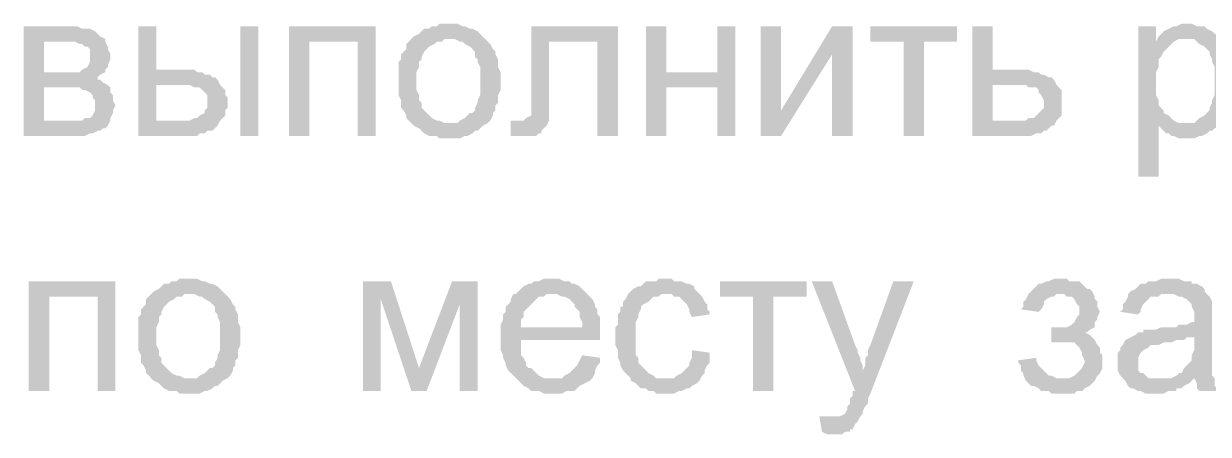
# Model space of a CAD drawing. Header units: millimetres. Extents: x -383313 to -161684, y -117025 to 99224.
# Drawn here: x -348543 to -346577, y -30330 to -29648 of the extents above; entities that cross this region are included whole.
import ezdxf

# ---------------------------------------------------------------- set-up
doc = ezdxf.new("R2010")
doc.units = ezdxf.units.MM
doc.header["$MEASUREMENT"] = 0
doc.layers.add('PDF_Solid Fills', color=7, linetype='Continuous')

# ---------------------------------------------------------------- blocks, each defined once
blk = doc.blocks.new('A$Cf5759c35')
at = {"layer": 'PDF_Solid Fills'}
for points in [[(10625.5, -11383.4), (10625.5, -11383.4), (10608.6, -11383.4), (10604.3, -11387.7), (10595.9, -11387.7), (10591.6, -11391.9), (10583.2, -11391.9), (10578.9, -11396.1), (10574.7, -11400.4), (10566.2, -11404.6), (10566.2, -11404.6), (10562, -11408.8), (10625.5, -11408.8), (10625.5, -11408.8), (10634, -11408.8), (10642.4, -11413.1), (10646.7, -11413.1), (10650.9, -11417.3), (10659.4, -11421.5), (10663.6, -11425.8), (10667.8, -11430), (10667.8, -11438.5), (10672.1, -11442.7), (10672.1, -11446.9), (10676.3, -11455.4), (10676.3, -11463.9), (10676.3, -11468.1), (10676.3, -11476.6), (10676.3, -11480.8), (10676.3, -11489.3), (10676.3, -11497.7), (10676.3, -11502), (10672.1, -11510.4), (10672.1, -11514.7), (10667.8, -11523.1), (10667.8, -11527.4), (10663.6, -11531.6), (10659.4, -11531.6), (10655.1, -11535.8), (10650.9, -11540.1), (10642.4, -11544.3), (10638.2, -11548.5), (10629.7, -11548.5), (10625.5, -11548.5), (10562, -11548.5), (10566.2, -11552.8), (10574.7, -11557), (10578.9, -11561.2), (10583.2, -11565.5), (10591.6, -11569.7), (10595.9, -11569.7), (10604.3, -11569.7), (10608.6, -11573.9), (10617, -11573.9), (10625.5, -11573.9), (10629.7, -11573.9), (10634, -11573.9), (10642.4, -11573.9), (10650.9, -11569.7), (10655.1, -11569.7), (10663.6, -11565.5), (10667.8, -11561.2), (10672.1, -11561.2), (10676.3, -11557), (10680.5, -11552.8), (10689, -11548.5), (10693.2, -11544.3), (10697.5, -11535.8), (10697.5, -11531.6), (10697.5, -11531.6), (10701.7, -11527.4), (10701.7, -11518.9), (10705.9, -11514.7), (10705.9, -11506.2), (10705.9, -11502), (10710.2, -11493.5), (10710.2, -11485), (10710.2, -11476.6), (10710.2, -11472.3), (10710.2, -11463.9), (10705.9, -11455.4), (10705.9, -11446.9), (10705.9, -11442.7), (10701.7, -11434.2), (10701.7, -11430), (10697.5, -11425.8), (10693.2, -11417.3), (10689, -11413.1), (10684.8, -11408.8), (10680.5, -11404.6), (10676.3, -11400.4), (10672.1, -11396.1), (10663.6, -11391.9), (10659.4, -11391.9), (10650.9, -11387.7), (10646.7, -11387.7), (10638.2, -11383.4), (10634, -11383.4)], [(11848.9, -11383.4), (11848.9, -11383.4), (11840.5, -11383.4), (11832, -11387.7), (11827.8, -11387.7), (11819.3, -11391.9), (11819.3, -11391.9), (11810.8, -11396.1), (11806.6, -11400.4), (11802.4, -11404.6), (11848.9, -11408.8), (11853.2, -11408.8), (11861.6, -11408.8), (11865.9, -11413.1), (11870.1, -11417.3), (11878.6, -11421.5), (11882.8, -11425.8), (11887, -11430), (11887, -11434.2), (11891.3, -11442.7), (11891.3, -11446.9), (11895.5, -11455.4), (11895.5, -11459.6), (11895.5, -11468.1), (11895.5, -11476.6), (11895.5, -11480.8), (11895.5, -11489.3), (11895.5, -11497.7), (11895.5, -11502), (11891.3, -11510.4), (11891.3, -11514.7), (11887, -11523.1), (11887, -11527.4), (11882.8, -11531.6), (11878.6, -11535.8), (11870.1, -11540.1), (11865.9, -11544.3), (11861.6, -11548.5), (11853.2, -11548.5), (11844.7, -11548.5), (11802.4, -11552.8), (11802.4, -11552.8), (11810.8, -11561.2), (11815.1, -11565.5), (11819.3, -11565.5), (11823.5, -11569.7), (11827.8, -11569.7), (11836.2, -11573.9), (11840.5, -11573.9), (11848.9, -11573.9), (11848.9, -11573.9), (11857.4, -11573.9), (11861.6, -11573.9), (11870.1, -11569.7), (11874.3, -11569.7), (11882.8, -11565.5), (11887, -11561.2), (11891.3, -11561.2), (11895.5, -11557), (11904, -11552.8), (11908.2, -11544.3), (11912.4, -11540.1), (11912.4, -11535.8), (11916.7, -11527.4), (11916.7, -11527.4), (11920.9, -11518.9), (11925.1, -11514.7), (11925.1, -11506.2), (11925.1, -11497.7), (11925.1, -11493.5), (11929.4, -11485), (11929.4, -11476.6), (11929.4, -11476.6), (11929.4, -11472.3), (11925.1, -11463.9), (11925.1, -11455.4), (11925.1, -11451.2), (11920.9, -11442.7), (11920.9, -11434.2), (11916.7, -11430), (11916.7, -11425.8), (11912.4, -11421.5), (11912.4, -11417.3), (11908.2, -11408.8), (11904, -11404.6), (11895.5, -11400.4), (11891.3, -11396.1), (11891.3, -11396.1), (11882.8, -11391.9), (11878.6, -11387.7), (11870.1, -11387.7), (11865.9, -11387.7), (11857.4, -11383.4)], [(9990.5, -11387.7), (9918.5, -11387.7), (9918.5, -11569.7), (10020.1, -11569.7), (10028.6, -11565.5), (10032.8, -11565.5), (10041.3, -11561.2), (10045.5, -11561.2), (10049.8, -11557), (10054, -11557), (10058.2, -11552.8), (10062.5, -11544.3), (9952.4, -11544.3), (9952.4, -11489.3), (9990.5, -11489.3), (10058.2, -11485), (10049.8, -11480.8), (10045.5, -11476.6), (10041.3, -11476.6), (10041.3, -11472.3), (10045.5, -11468.1), (9952.4, -11463.9), (9952.4, -11413.1), (9986.3, -11413.1), (10054, -11408.8), (10045.5, -11404.6), (10041.3, -11400.4), (10037.1, -11396.1), (10028.6, -11391.9), (10028.6, -11391.9), (10020.1, -11391.9), (10015.9, -11391.9), (10007.4, -11387.7), (9999, -11387.7)], [(10138.7, -11387.7), (10109, -11387.7), (10109, -11569.7), (10206.4, -11569.7), (10210.6, -11565.5), (10219.1, -11565.5), (10223.3, -11561.2), (10231.8, -11561.2), (10236, -11557), (10240.3, -11552.8), (10240.3, -11552.8), (10244.5, -11544.3), (10138.7, -11544.3), (10138.7, -11485), (10172.5, -11485), (10244.5, -11485), (10240.3, -11476.6), (10236, -11472.3), (10231.8, -11472.3), (10227.6, -11468.1), (10219.1, -11468.1), (10214.9, -11463.9), (10206.4, -11463.9), (10202.2, -11459.6), (10193.7, -11459.6), (10185.2, -11459.6), (10176.8, -11459.6), (10138.7, -11459.6)], [(10502.7, -11387.7), (10358.8, -11387.7), (10358.8, -11569.7), (10392.7, -11569.7), (10392.7, -11413.1), (10473.1, -11413.1)], [(10904.9, -11387.7), (10761, -11387.7), (10761, -11535.8), (10761, -11535.8), (10752.5, -11540.1), (10752.5, -11540.1), (10748.3, -11544.3), (10739.8, -11544.3), (10727.1, -11544.3), (10727.1, -11569.7), (10731.3, -11569.7), (10739.8, -11569.7), (10744, -11569.7), (10752.5, -11569.7), (10752.5, -11569.7), (10761, -11569.7), (10769.4, -11569.7), (10773.7, -11565.5), (10777.9, -11565.5), (10777.9, -11561.2), (10782.1, -11557), (10786.4, -11552.8), (10790.6, -11544.3), (10790.6, -11540.1), (10790.6, -11535.8), (10790.6, -11531.6), (10790.6, -11523.1), (10790.6, -11514.7), (10790.6, -11506.2), (10790.6, -11413.1), (10871, -11413.1)], [(10985.3, -11387.7), (10951.5, -11387.7), (10951.5, -11569.7), (10985.3, -11569.7), (10985.3, -11489.3), (11070, -11489.3), (10985.3, -11463.9)], [(11099.6, -11387.7), (11070, -11387.7), (11070, -11463.9), (10985.3, -11463.9), (11070, -11489.3), (11070, -11569.7), (11099.6, -11569.7)], [(11294.4, -11387.7), (11260.5, -11387.7), (11175.8, -11527.4), (11142, -11569.7), (11175.8, -11569.7), (11260.5, -11434.2)], [(11467.9, -11387.7), (11324, -11387.7), (11324, -11413.1), (11379, -11413.1), (11379, -11569.7), (11412.9, -11569.7), (11412.9, -11413.1), (11467.9, -11413.1)], [(11527.2, -11387.7), (11493.3, -11387.7), (11493.3, -11569.7), (11590.7, -11569.7), (11599.2, -11565.5), (11607.6, -11565.5), (11611.9, -11561.2), (11616.1, -11561.2), (11620.3, -11557), (11624.6, -11552.8), (11628.8, -11552.8), (11633, -11544.3), (11527.2, -11544.3), (11527.2, -11485), (11561.1, -11485), (11633, -11485), (11628.8, -11476.6), (11624.6, -11472.3), (11620.3, -11472.3), (11611.9, -11468.1), (11607.6, -11468.1), (11603.4, -11463.9), (11594.9, -11463.9), (11586.5, -11459.6), (11582.2, -11459.6), (11573.8, -11459.6), (11565.3, -11459.6), (11527.2, -11459.6)], [(11798.1, -11387.7), (11768.5, -11387.7), (11768.5, -11637.4), (11802.4, -11637.4), (11802.4, -11552.8), (11844.7, -11548.5), (11840.5, -11548.5), (11836.2, -11548.5), (11827.8, -11544.3), (11823.5, -11540.1), (11819.3, -11535.8), (11810.8, -11531.6), (11810.8, -11527.4), (11806.6, -11523.1), (11802.4, -11518.9), (11802.4, -11510.4), (11798.1, -11502), (11798.1, -11497.7), (11798.1, -11489.3), (11798.1, -11480.8), (11798.1, -11476.6), (11798.1, -11468.1), (11798.1, -11463.9), (11802.4, -11455.4), (11802.4, -11446.9), (11802.4, -11442.7), (11806.6, -11438.5), (11810.8, -11430), (11815.1, -11425.8), (11819.3, -11421.5), (11823.5, -11417.3), (11827.8, -11413.1), (11798.1, -11413.1)], [(11802.4, -11404.6), (11798.1, -11413.1), (11827.8, -11413.1), (11836.2, -11408.8), (11840.5, -11408.8), (11848.9, -11408.8)], [(10054, -11408.8), (9986.3, -11413.1), (9986.3, -11413.1), (10003.2, -11413.1), (10011.7, -11417.3), (10015.9, -11417.3), (10020.1, -11421.5), (10024.4, -11421.5), (10028.6, -11425.8), (10028.6, -11434.2), (10028.6, -11438.5), (10028.6, -11442.7), (10028.6, -11446.9), (10024.4, -11455.4), (10024.4, -11455.4), (10015.9, -11459.6), (10011.7, -11463.9), (10007.4, -11463.9), (9999, -11463.9), (9994.7, -11463.9), (9982, -11463.9), (9952.4, -11463.9), (10045.5, -11468.1), (10054, -11463.9), (10054, -11459.6), (10058.2, -11455.4), (10058.2, -11451.2), (10062.5, -11442.7), (10062.5, -11438.5), (10062.5, -11434.2), (10058.2, -11425.8), (10058.2, -11421.5), (10054, -11413.1)], [(10562, -11408.8), (10557.8, -11413.1), (10553.5, -11417.3), (10553.5, -11425.8), (10549.3, -11430), (10545.1, -11434.2), (10545.1, -11442.7), (10540.8, -11446.9), (10540.8, -11455.4), (10540.8, -11463.9), (10540.8, -11472.3), (10540.8, -11480.8), (10540.8, -11480.8), (10540.8, -11489.3), (10540.8, -11497.7), (10540.8, -11502), (10545.1, -11510.4), (10545.1, -11518.9), (10545.1, -11523.1), (10549.3, -11527.4), (10553.5, -11535.8), (10553.5, -11540.1), (10557.8, -11544.3), (10562, -11548.5), (10625.5, -11548.5), (10621.3, -11548.5), (10617, -11548.5), (10608.6, -11544.3), (10604.3, -11544.3), (10595.9, -11540.1), (10591.6, -11535.8), (10587.4, -11531.6), (10587.4, -11531.6), (10583.2, -11527.4), (10578.9, -11523.1), (10578.9, -11514.7), (10574.7, -11510.4), (10574.7, -11502), (10570.5, -11493.5), (10570.5, -11489.3), (10570.5, -11480.8), (10570.5, -11476.6), (10570.5, -11468.1), (10570.5, -11463.9), (10574.7, -11455.4), (10574.7, -11446.9), (10578.9, -11442.7), (10578.9, -11438.5), (10583.2, -11430), (10587.4, -11425.8), (10587.4, -11425.8), (10591.6, -11421.5), (10600.1, -11417.3), (10604.3, -11413.1), (10612.8, -11413.1), (10617, -11408.8), (10625.5, -11408.8)], [(10058.2, -11485), (9990.5, -11489.3), (9990.5, -11489.3), (10011.7, -11489.3), (10015.9, -11493.5), (10020.1, -11493.5), (10028.6, -11497.7), (10032.8, -11502), (10032.8, -11506.2), (10037.1, -11510.4), (10037.1, -11518.9), (10037.1, -11523.1), (10037.1, -11527.4), (10032.8, -11535.8), (10028.6, -11540.1), (10024.4, -11540.1), (10020.1, -11540.1), (10015.9, -11544.3), (10007.4, -11544.3), (9999, -11544.3), (9990.5, -11544.3), (9952.4, -11544.3), (10062.5, -11544.3), (10062.5, -11540.1), (10066.7, -11531.6), (10066.7, -11527.4), (10070.9, -11518.9), (10070.9, -11518.9), (10066.7, -11510.4), (10066.7, -11502), (10062.5, -11497.7), (10062.5, -11489.3)], [(10244.5, -11485), (10172.5, -11485), (10193.7, -11485), (10202.2, -11489.3), (10206.4, -11489.3), (10210.6, -11489.3), (10214.9, -11493.5), (10219.1, -11497.7), (10223.3, -11502), (10223.3, -11510.4), (10223.3, -11514.7), (10223.3, -11514.7), (10223.3, -11523.1), (10219.1, -11527.4), (10219.1, -11531.6), (10210.6, -11535.8), (10210.6, -11535.8), (10206.4, -11540.1), (10202.2, -11540.1), (10193.7, -11544.3), (10189.5, -11544.3), (10181, -11544.3), (10168.3, -11544.3), (10138.7, -11544.3), (10244.5, -11544.3), (10248.7, -11540.1), (10253, -11535.8), (10253, -11527.4), (10257.2, -11523.1), (10257.2, -11514.7), (10257.2, -11514.7), (10257.2, -11506.2), (10253, -11502), (10253, -11493.5), (10248.7, -11489.3)], [(11633, -11485), (11561.1, -11485), (11582.2, -11485), (11586.5, -11489.3), (11594.9, -11489.3), (11599.2, -11489.3), (11603.4, -11493.5), (11603.4, -11497.7), (11607.6, -11502), (11611.9, -11510.4), (11611.9, -11514.7), (11611.9, -11514.7), (11611.9, -11523.1), (11607.6, -11527.4), (11603.4, -11531.6), (11599.2, -11535.8), (11599.2, -11535.8), (11594.9, -11540.1), (11586.5, -11540.1), (11582.2, -11544.3), (11573.8, -11544.3), (11565.3, -11544.3), (11556.8, -11544.3), (11527.2, -11544.3), (11633, -11544.3), (11637.3, -11540.1), (11641.5, -11535.8), (11641.5, -11527.4), (11641.5, -11523.1), (11641.5, -11514.7), (11641.5, -11514.7), (11641.5, -11506.2), (11641.5, -11502), (11641.5, -11493.5), (11637.3, -11489.3)], [(10070.9, -11811), (9927, -11811), (9927, -11993), (9960.9, -11993), (9960.9, -11836.4), (10041.3, -11836.4)], [(10193.7, -11806.8), (10193.7, -11806.8), (10176.8, -11806.8), (10172.5, -11811), (10164.1, -11811), (10159.8, -11815.2), (10151.4, -11815.2), (10147.1, -11819.5), (10142.9, -11823.7), (10134.4, -11827.9), (10134.4, -11827.9), (10130.2, -11832.2), (10193.7, -11832.2), (10193.7, -11832.2), (10202.2, -11832.2), (10210.6, -11836.4), (10214.9, -11836.4), (10219.1, -11840.6), (10227.6, -11844.9), (10231.8, -11849.1), (10236, -11853.3), (10236, -11861.8), (10240.3, -11866), (10240.3, -11870.3), (10244.5, -11878.7), (10244.5, -11887.2), (10244.5, -11891.4), (10244.5, -11899.9), (10244.5, -11904.1), (10244.5, -11912.6), (10244.5, -11921.1), (10244.5, -11925.3), (10240.3, -11933.8), (10240.3, -11938), (10236, -11946.5), (10236, -11950.7), (10231.8, -11954.9), (10227.6, -11954.9), (10223.3, -11959.2), (10219.1, -11963.4), (10210.6, -11967.6), (10206.4, -11971.9), (10197.9, -11971.9), (10193.7, -11971.9), (10130.2, -11971.9), (10134.4, -11976.1), (10142.9, -11980.3), (10147.1, -11984.6), (10151.4, -11988.8), (10159.8, -11993), (10164.1, -11993), (10172.5, -11993), (10176.8, -11997.3), (10185.2, -11997.3), (10193.7, -11997.3), (10197.9, -11997.3), (10202.2, -11997.3), (10210.6, -11997.3), (10219.1, -11993), (10223.3, -11993), (10231.8, -11988.8), (10236, -11984.6), (10240.3, -11984.6), (10244.5, -11980.3), (10248.7, -11976.1), (10257.2, -11971.9), (10261.4, -11967.6), (10265.7, -11959.2), (10265.7, -11954.9), (10265.7, -11954.9), (10269.9, -11950.7), (10269.9, -11942.2), (10274.1, -11938), (10274.1, -11929.5), (10274.1, -11925.3), (10278.4, -11916.8), (10278.4, -11908.4), (10278.4, -11899.9), (10278.4, -11895.7), (10278.4, -11887.2), (10274.1, -11878.7), (10274.1, -11870.3), (10274.1, -11866), (10269.9, -11857.6), (10269.9, -11853.3), (10265.7, -11849.1), (10261.4, -11840.6), (10257.2, -11836.4), (10253, -11832.2), (10248.7, -11827.9), (10244.5, -11823.7), (10240.3, -11819.5), (10231.8, -11815.2), (10227.6, -11815.2), (10219.1, -11811), (10214.9, -11811), (10206.4, -11806.8), (10202.2, -11806.8)], [(10528.1, -11811), (10481.6, -11811), (10481.6, -11993), (10511.2, -11993), (10511.2, -11840.6)], [(10672.1, -11811), (10629.7, -11811), (10574.7, -11954.9), (10562, -11993), (10587.4, -11993), (10642.4, -11849.1)], [(10794.8, -11806.8), (10794.8, -11806.8), (10782.1, -11806.8), (10773.7, -11811), (10765.2, -11811), (10761, -11815.2), (10756.7, -11815.2), (10748.3, -11819.5), (10744, -11823.7), (10739.8, -11827.9), (10735.6, -11832.2), (10794.8, -11832.2), (10799.1, -11832.2), (10803.3, -11832.2), (10811.8, -11836.4), (10816, -11836.4), (10824.5, -11840.6), (10828.7, -11844.9), (10832.9, -11849.1), (10832.9, -11853.3), (10837.2, -11857.6), (10841.4, -11861.8), (10841.4, -11870.3), (10845.6, -11878.7), (10845.6, -11887.2), (10744, -11887.2), (10875.3, -11887.2), (10875.3, -11878.7), (10875.3, -11870.3), (10871, -11866), (10871, -11857.6), (10866.8, -11853.3), (10866.8, -11849.1), (10862.6, -11840.6), (10858.3, -11836.4), (10854.1, -11832.2), (10849.9, -11827.9), (10845.6, -11823.7), (10841.4, -11819.5), (10832.9, -11815.2), (10828.7, -11815.2), (10824.5, -11811), (10816, -11811), (10807.5, -11806.8), (10803.3, -11806.8)], [(10985.3, -11806.8), (10972.6, -11806.8), (10968.4, -11811), (10951.5, -11811), (10947.2, -11815.2), (10943, -11819.5), (10938.8, -11819.5), (10930.3, -11823.7), (10926.1, -11827.9), (10921.8, -11832.2), (10917.6, -11840.6), (10913.4, -11844.9), (10913.4, -11853.3), (10909.1, -11853.3), (10909.1, -11861.8), (10904.9, -11866), (10904.9, -11874.5), (10904.9, -11883), (10900.7, -11887.2), (10900.7, -11895.7), (10900.7, -11904.1), (10900.7, -11912.6), (10900.7, -11916.8), (10904.9, -11925.3), (10904.9, -11933.8), (10904.9, -11938), (10909.1, -11946.5), (10909.1, -11950.7), (10913.4, -11959.2), (10917.6, -11963.4), (10921.8, -11967.6), (10926.1, -11971.9), (10985.3, -11971.9), (10981.1, -11971.9), (10976.9, -11971.9), (10968.4, -11971.9), (10964.2, -11967.6), (10955.7, -11963.4), (10951.5, -11959.2), (10947.2, -11954.9), (10947.2, -11954.9), (10943, -11950.7), (10938.8, -11946.5), (10938.8, -11938), (10934.5, -11933.8), (10934.5, -11925.3), (10934.5, -11921.1), (10934.5, -11912.6), (10934.5, -11904.1), (10934.5, -11899.9), (10934.5, -11891.4), (10934.5, -11883), (10934.5, -11878.7), (10938.8, -11870.3), (10938.8, -11866), (10943, -11857.6), (10943, -11853.3), (10947.2, -11849.1), (10947.2, -11849.1), (10955.7, -11844.9), (10959.9, -11840.6), (10964.2, -11836.4), (10972.6, -11836.4), (10976.9, -11832.2), (10985.3, -11832.2), (11040.4, -11832.2), (11036.1, -11827.9), (11031.9, -11823.7), (11031.9, -11819.5), (11023.4, -11815.2), (11019.2, -11815.2), (11010.7, -11811), (11006.5, -11811), (10998, -11811), (10993.8, -11806.8)], [(11218.2, -11811), (11074.2, -11811), (11074.2, -11836.4), (11129.3, -11836.4), (11129.3, -11993), (11163.1, -11993), (11163.1, -11836.4), (11218.2, -11836.4)], [(11260.5, -11811), (11226.6, -11811), (11298.6, -11993), (11311.3, -11959.2), (11311.3, -11954.9), (11311.3, -11950.7), (11307.1, -11942.2), (11307.1, -11938), (11302.8, -11929.5), (11302.8, -11925.3), (11298.6, -11916.8)], [(11396, -11811), (11362.1, -11811), (11324, -11916.8), (11324, -11916.8), (11319.8, -11925.3), (11319.8, -11933.8), (11315.5, -11938), (11315.5, -11946.5), (11315.5, -11950.7), (11311.3, -11959.2), (11298.6, -11993), (11294.4, -11993), (11294.4, -12001.5), (11290.1, -12005.7), (11290.1, -12014.2), (11285.9, -12018.4), (11285.9, -12022.7), (11285.9, -12022.7), (11281.7, -12031.1), (11273.2, -12035.4), (11273.2, -12035.4), (11264.7, -12035.4), (11256.3, -12035.4), (11307.1, -12035.4), (11307.1, -12035.4), (11311.3, -12031.1), (11311.3, -12026.9), (11315.5, -12018.4), (11319.8, -12014.2), (11319.8, -12005.7), (11324, -11997.3)], [(11641.5, -11806.8), (11628.8, -11806.8), (11620.3, -11811), (11616.1, -11811), (11607.6, -11815.2), (11603.4, -11815.2), (11599.2, -11819.5), (11594.9, -11823.7), (11590.7, -11827.9), (11586.5, -11832.2), (11582.2, -11840.6), (11578, -11844.9), (11578, -11853.3), (11573.8, -11857.6), (11603.4, -11861.8), (11607.6, -11857.6), (11611.9, -11849.1), (11611.9, -11844.9), (11616.1, -11840.6), (11624.6, -11836.4), (11628.8, -11836.4), (11633, -11832.2), (11641.5, -11832.2), (11692.3, -11827.9), (11688.1, -11823.7), (11683.8, -11823.7), (11679.6, -11819.5), (11675.4, -11815.2), (11671.1, -11811), (11662.7, -11811), (11654.2, -11811), (11650, -11806.8)], [(11823.5, -11806.8), (11823.5, -11806.8), (11806.6, -11806.8), (11798.1, -11811), (11793.9, -11811), (11785.4, -11811), (11781.2, -11815.2), (11772.7, -11815.2), (11768.5, -11819.5), (11764.3, -11823.7), (11755.8, -11827.9), (11751.6, -11832.2), (11815.1, -11832.2), (11819.3, -11832.2), (11827.8, -11832.2), (11836.2, -11836.4), (11840.5, -11836.4), (11848.9, -11840.6), (11853.2, -11844.9), (11853.2, -11844.9), (11857.4, -11849.1), (11857.4, -11853.3), (11861.6, -11861.8), (11861.6, -11870.3), (11861.6, -11870.3), (11861.6, -11878.7), (11857.4, -11878.7), (11848.9, -11883), (11844.7, -11883), (11836.2, -11883), (11832, -11887.2), (11823.5, -11887.2), (11815.1, -11887.2), (11806.6, -11887.2), (11798.1, -11891.4), (11789.7, -11891.4), (11785.4, -11891.4), (11777, -11891.4), (11777, -11895.7), (11768.5, -11895.7), (11764.3, -11899.9), (11861.6, -11904.1), (11861.6, -11912.6), (11861.6, -11916.8), (11861.6, -11925.3), (11857.4, -11933.8), (11857.4, -11938), (11857.4, -11942.2), (11853.2, -11946.5), (11848.9, -11950.7), (11844.7, -11954.9), (11840.5, -11963.4), (11836.2, -11963.4), (11832, -11967.6), (11823.5, -11971.9), (11861.6, -11971.9), (11861.6, -11971.9), (11865.9, -11980.3), (11865.9, -11988.8), (11870.1, -11993), (11899.7, -11993), (11899.7, -11988.8), (11895.5, -11984.6), (11895.5, -11976.1), (11895.5, -11971.9), (11891.3, -11967.6), (11891.3, -11963.4), (11891.3, -11959.2), (11891.3, -11954.9), (11891.3, -11946.5), (11891.3, -11938), (11891.3, -11929.5), (11891.3, -11916.8), (11891.3, -11874.5), (11891.3, -11874.5), (11891.3, -11866), (11891.3, -11857.6), (11891.3, -11853.3), (11891.3, -11849.1), (11891.3, -11844.9), (11887, -11836.4), (11882.8, -11832.2), (11878.6, -11827.9), (11878.6, -11823.7), (11874.3, -11819.5), (11865.9, -11815.2), (11857.4, -11815.2), (11857.4, -11811), (11848.9, -11811), (11844.7, -11811), (11836.2, -11806.8), (11827.8, -11806.8)], [(10130.2, -11832.2), (10126, -11836.4), (10121.7, -11840.6), (10121.7, -11849.1), (10117.5, -11853.3), (10113.3, -11857.6), (10113.3, -11866), (10109, -11870.3), (10109, -11878.7), (10109, -11887.2), (10109, -11895.7), (10109, -11904.1), (10109, -11904.1), (10109, -11912.6), (10109, -11921.1), (10109, -11925.3), (10113.3, -11933.8), (10113.3, -11942.2), (10113.3, -11946.5), (10117.5, -11950.7), (10121.7, -11959.2), (10121.7, -11963.4), (10126, -11967.6), (10130.2, -11971.9), (10193.7, -11971.9), (10189.5, -11971.9), (10185.2, -11971.9), (10176.8, -11967.6), (10172.5, -11967.6), (10164.1, -11963.4), (10159.8, -11959.2), (10155.6, -11954.9), (10155.6, -11954.9), (10151.4, -11950.7), (10147.1, -11946.5), (10147.1, -11938), (10142.9, -11933.8), (10142.9, -11925.3), (10138.7, -11916.8), (10138.7, -11912.6), (10138.7, -11904.1), (10138.7, -11899.9), (10138.7, -11891.4), (10138.7, -11887.2), (10142.9, -11878.7), (10142.9, -11870.3), (10147.1, -11866), (10147.1, -11861.8), (10151.4, -11853.3), (10155.6, -11849.1), (10155.6, -11849.1), (10159.8, -11844.9), (10168.3, -11840.6), (10172.5, -11836.4), (10181, -11836.4), (10185.2, -11832.2), (10193.7, -11832.2)], [(10735.6, -11832.2), (10731.3, -11832.2), (10727.1, -11840.6), (10727.1, -11844.9), (10722.9, -11849.1), (10718.6, -11853.3), (10718.6, -11861.8), (10714.4, -11866), (10714.4, -11874.5), (10710.2, -11883), (10710.2, -11887.2), (10710.2, -11895.7), (10710.2, -11904.1), (10710.2, -11912.6), (10710.2, -11916.8), (10710.2, -11925.3), (10714.4, -11933.8), (10714.4, -11938), (10718.6, -11946.5), (10718.6, -11950.7), (10722.9, -11959.2), (10727.1, -11963.4), (10731.3, -11967.6), (10735.6, -11971.9), (10794.8, -11971.9), (10794.8, -11971.9), (10786.4, -11971.9), (10782.1, -11971.9), (10773.7, -11967.6), (10769.4, -11963.4), (10765.2, -11959.2), (10761, -11954.9), (10756.7, -11954.9), (10752.5, -11950.7), (10752.5, -11946.5), (10748.3, -11938), (10744, -11933.8), (10744, -11925.3), (10744, -11916.8), (10744, -11908.4), (10875.3, -11908.4), (10875.3, -11908.4), (10875.3, -11904.1), (10875.3, -11895.7), (10875.3, -11887.2), (10744, -11887.2), (10744, -11883), (10744, -11874.5), (10748.3, -11870.3), (10748.3, -11861.8), (10752.5, -11857.6), (10756.7, -11853.3), (10761, -11849.1), (10765.2, -11844.9), (10769.4, -11840.6), (10773.7, -11836.4), (10782.1, -11836.4), (10786.4, -11832.2), (10794.8, -11832.2)], [(11040.4, -11832.2), (10985.3, -11832.2), (10993.8, -11832.2), (10998, -11836.4), (11006.5, -11836.4), (11010.7, -11840.6), (11015, -11844.9), (11019.2, -11849.1), (11023.4, -11857.6), (11023.4, -11861.8), (11027.7, -11870.3), (11057.3, -11866), (11057.3, -11861.8), (11053.1, -11857.6), (11053.1, -11849.1), (11048.8, -11844.9), (11044.6, -11836.4)], [(11692.3, -11827.9), (11641.5, -11832.2), (11645.7, -11832.2), (11650, -11836.4), (11658.4, -11836.4), (11662.7, -11840.6), (11662.7, -11840.6), (11666.9, -11849.1), (11671.1, -11853.3), (11671.1, -11861.8), (11671.1, -11866), (11666.9, -11870.3), (11662.7, -11878.7), (11662.7, -11878.7), (11658.4, -11883), (11650, -11887.2), (11645.7, -11887.2), (11641.5, -11887.2), (11633, -11887.2), (11624.6, -11887.2), (11624.6, -11912.6), (11624.6, -11912.6), (11633, -11912.6), (11696.5, -11908.4), (11692.3, -11904.1), (11688.1, -11899.9), (11679.6, -11895.7), (11683.8, -11895.7), (11688.1, -11891.4), (11696.5, -11887.2), (11696.5, -11878.7), (11700.8, -11874.5), (11700.8, -11870.3), (11705, -11861.8), (11705, -11861.8), (11700.8, -11853.3), (11700.8, -11844.9), (11696.5, -11840.6), (11696.5, -11836.4)], [(11751.6, -11832.2), (11751.6, -11836.4), (11747.3, -11844.9), (11743.1, -11849.1), (11743.1, -11857.6), (11738.9, -11861.8), (11768.5, -11866), (11772.7, -11861.8), (11772.7, -11857.6), (11777, -11849.1), (11781.2, -11844.9), (11785.4, -11840.6), (11789.7, -11836.4), (11793.9, -11836.4), (11802.4, -11836.4), (11806.6, -11832.2), (11815.1, -11832.2)], [(11696.5, -11908.4), (11633, -11912.6), (11662.7, -11912.6), (11666.9, -11916.8), (11671.1, -11921.1), (11675.4, -11929.5), (11675.4, -11933.8), (11679.6, -11942.2), (11679.6, -11946.5), (11675.4, -11954.9), (11671.1, -11959.2), (11666.9, -11963.4), (11666.9, -11963.4), (11662.7, -11967.6), (11654.2, -11971.9), (11650, -11971.9), (11641.5, -11971.9), (11696.5, -11976.1), (11700.8, -11967.6), (11705, -11963.4), (11709.2, -11954.9), (11709.2, -11950.7), (11709.2, -11942.2), (11709.2, -11942.2), (11709.2, -11933.8), (11705, -11929.5), (11705, -11921.1), (11700.8, -11916.8), (11700.8, -11916.8)], [(11764.3, -11899.9), (11755.8, -11904.1), (11755.8, -11904.1), (11747.3, -11908.4), (11743.1, -11916.8), (11738.9, -11921.1), (11738.9, -11925.3), (11734.6, -11929.5), (11734.6, -11938), (11734.6, -11946.5), (11734.6, -11946.5), (11734.6, -11954.9), (11734.6, -11959.2), (11738.9, -11967.6), (11743.1, -11971.9), (11747.3, -11976.1), (11751.6, -11984.6), (11751.6, -11984.6), (11755.8, -11988.8), (11760, -11988.8), (11768.5, -11993), (11772.7, -11993), (11781.2, -11997.3), (11789.7, -11997.3), (11798.1, -11997.3), (11802.4, -11997.3), (11810.8, -11997.3), (11819.3, -11993), (11823.5, -11993), (11832, -11993), (11832, -11988.8), (11840.5, -11988.8), (11844.7, -11984.6), (11853.2, -11980.3), (11857.4, -11976.1), (11802.4, -11971.9), (11802.4, -11971.9), (11793.9, -11971.9), (11785.4, -11971.9), (11781.2, -11967.6), (11777, -11963.4), (11772.7, -11963.4), (11768.5, -11959.2), (11768.5, -11950.7), (11768.5, -11946.5), (11768.5, -11942.2), (11768.5, -11938), (11772.7, -11929.5), (11772.7, -11929.5), (11777, -11925.3), (11785.4, -11921.1), (11789.7, -11916.8), (11793.9, -11916.8), (11802.4, -11916.8), (11810.8, -11912.6), (11815.1, -11912.6), (11823.5, -11912.6), (11832, -11908.4), (11836.2, -11908.4), (11844.7, -11908.4), (11848.9, -11904.1), (11857.4, -11904.1), (11861.6, -11904.1)], [(10845.6, -11933.8), (10845.6, -11933.8), (10841.4, -11942.2), (10837.2, -11950.7), (10832.9, -11954.9), (10828.7, -11959.2), (10824.5, -11963.4), (10824.5, -11963.4), (10816, -11967.6), (10811.8, -11971.9), (10803.3, -11971.9), (10794.8, -11971.9), (10735.6, -11971.9), (10735.6, -11971.9), (10739.8, -11976.1), (10744, -11980.3), (10748.3, -11984.6), (10756.7, -11988.8), (10761, -11993), (10769.4, -11993), (10773.7, -11993), (10782.1, -11997.3), (10790.6, -11997.3), (10794.8, -11997.3), (10794.8, -11997.3), (10803.3, -11997.3), (10811.8, -11997.3), (10820.2, -11993), (10824.5, -11993), (10832.9, -11993), (10837.2, -11988.8), (10841.4, -11984.6), (10849.9, -11980.3), (10849.9, -11980.3), (10858.3, -11976.1), (10862.6, -11971.9), (10866.8, -11963.4), (10866.8, -11959.2), (10871, -11950.7), (10875.3, -11946.5), (10875.3, -11938)], [(11027.7, -11925.3), (11027.7, -11938), (11023.4, -11946.5), (11023.4, -11950.7), (11019.2, -11954.9), (11015, -11959.2), (11010.7, -11963.4), (11002.3, -11967.6), (10998, -11971.9), (10989.6, -11971.9), (10985.3, -11971.9), (10926.1, -11971.9), (10926.1, -11976.1), (10934.5, -11980.3), (10938.8, -11984.6), (10943, -11988.8), (10951.5, -11988.8), (10955.7, -11993), (10964.2, -11993), (10968.4, -11997.3), (10976.9, -11997.3), (10985.3, -11997.3), (10989.6, -11997.3), (10998, -11997.3), (11006.5, -11993), (11010.7, -11993), (11019.2, -11988.8), (11023.4, -11988.8), (11027.7, -11984.6), (11036.1, -11980.3), (11036.1, -11980.3), (11040.4, -11976.1), (11044.6, -11967.6), (11048.8, -11963.4), (11048.8, -11959.2), (11053.1, -11950.7), (11057.3, -11946.5), (11057.3, -11938), (11057.3, -11929.5)], [(11599.2, -11938), (11569.5, -11942.2), (11569.5, -11946.5), (11573.8, -11950.7), (11573.8, -11959.2), (11578, -11963.4), (11578, -11967.6), (11582.2, -11976.1), (11586.5, -11980.3), (11590.7, -11984.6), (11594.9, -11984.6), (11603.4, -11988.8), (11607.6, -11993), (11611.9, -11993), (11620.3, -11993), (11624.6, -11997.3), (11633, -11997.3), (11641.5, -11997.3), (11645.7, -11997.3), (11654.2, -11997.3), (11662.7, -11997.3), (11666.9, -11993), (11675.4, -11993), (11679.6, -11988.8), (11688.1, -11984.6), (11692.3, -11980.3), (11692.3, -11980.3), (11696.5, -11976.1), (11641.5, -11971.9), (11641.5, -11971.9), (11633, -11971.9), (11624.6, -11967.6), (11620.3, -11967.6), (11616.1, -11963.4), (11611.9, -11959.2), (11607.6, -11954.9), (11603.4, -11950.7), (11599.2, -11942.2)], [(11239.3, -12035.4), (11243.6, -12060.8), (11252, -12065), (11277.4, -12065), (11281.7, -12060.8), (11290.1, -12060.8), (11290.1, -12056.5), (11294.4, -12056.5), (11298.6, -12048.1), (11302.8, -12043.8), (11307.1, -12035.4), (11256.3, -12035.4), (11256.3, -12035.4), (11247.8, -12035.4)]]:
    blk.add_hatch(color=8, dxfattribs=at).paths.add_polyline_path(points)
at = {"layer": 'PDF_Solid Fills', "color": 8, "lineweight": 13}
for points in [[(10308, -11569.7), (10308, -11387.7), (10278.4, -11569.7), (10278.4, -11387.7)], [(10502.7, -11387.7), (10473.1, -11413.1), (10502.7, -11569.7), (10473.1, -11569.7)], [(10904.9, -11387.7), (10871, -11413.1), (10904.9, -11569.7), (10871, -11569.7)], [(11175.8, -11387.7), (11142, -11387.7), (11175.8, -11527.4), (11142, -11569.7)], [(11294.4, -11387.7), (11260.5, -11434.2), (11294.4, -11569.7), (11260.5, -11569.7)], [(10070.9, -11811), (10041.3, -11836.4), (10070.9, -11993), (10041.3, -11993)], [(10528.1, -11811), (10511.2, -11840.6), (10574.7, -11954.9), (10562, -11993)], [(10672.1, -11811), (10642.4, -11849.1), (10672.1, -11993), (10642.4, -11993)], [(11823.5, -11971.9), (11802.4, -11971.9), (11861.6, -11971.9), (11857.4, -11976.1)]]:
    blk.add_solid(points, dxfattribs=at)

msp = doc.modelspace()

# ---------------------------------------------------------------- block references
at = {"ltscale": 100}
msp.add_blockref('A$Cf5759c35', (-358461.97282, -18264.93104), dxfattribs=at)

doc.saveas('drawing.dxf')
